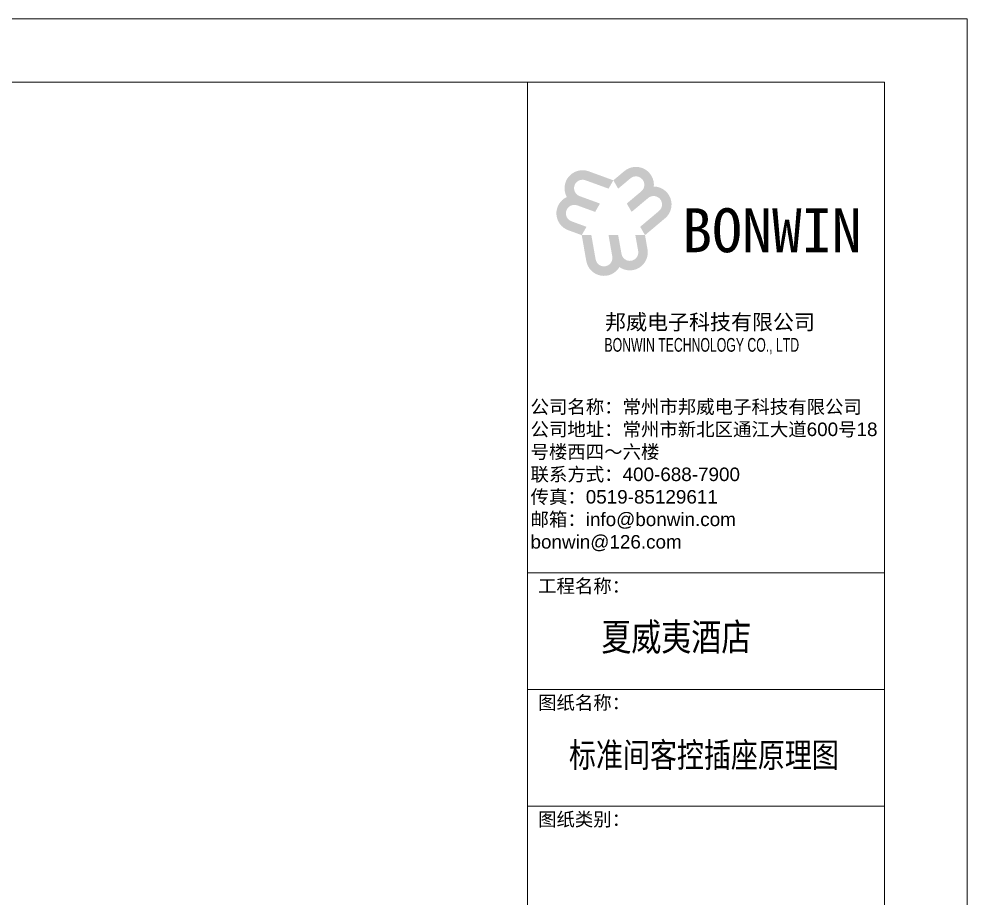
# Model space of a CAD drawing. Header units: millimetres. Extents: x 130143 to 328923, y 19139 to 134795.
# Drawn here: x 152337 to 166143, y 62990 to 75790 of the extents above; entities that cross this region are included whole.
import ezdxf

# ---------------------------------------------------------------- set-up
doc = ezdxf.new("R2010")
doc.units = ezdxf.units.MM
doc.header["$LTSCALE"] = 10
doc.layers.add('邦威智能化', color=7, linetype='Continuous', lineweight=18)
doc.styles.get("Standard").update_dxf_attribs({"font": 'arial.ttf'})
doc.styles.add('仿宋体', font='', dxfattribs={"width": 0.8})
doc.styles.get('仿宋体').set_extended_font_data('宋体')

# ---------------------------------------------------------------- blocks, each defined once
blk = doc.blocks.new('图框')
h = blk.add_hatch(color=5)
h.dxf.hatch_style = 1
h.paths.add_polyline_path([(36461, -1029), (36261, -1197), (36348, -1349), (36572, -1161, -1), (36770, -1397), (36505, -1620), (36593, -1772), (36894, -1519, -1), (37092, -1755), (36749, -2043), (36837, -2195), (37203, -1887, 0.696307), (36997, -1310, 0.6707)])
h.paths.add_polyline_path([(36837, -2195), (36661, -2195), (36712, -2483, -1), (36409, -2536), (36348, -2195), (36173, -2195), (36241, -2583, -1), (35938, -2636), (35860, -2195), (35685, -2195), (35768, -2666, 0.696307), (36371, -2776, 0.6707), (36882, -2453)])
h.paths.add_polyline_path([(35646, -1485, -1), (35752, -1196), (36173, -1349), (36261, -1197), (35811, -1033, 0.696307), (35414, -1501, 0.6707), (35439, -2105), (35685, -2195), (35772, -2043), (35498, -1943, -1), (35603, -1653), (35929, -1772), (36017, -1620)])
for p, q in [((34698, 590), (34698, -29110)), ((41198, -2583), (41198, -8983)), ((34698, -8340), (41198, -8340)), ((34698, -10463), (41198, -10463)), ((34698, -12587), (41198, -12587))]:
    blk.add_line(p, q)
for points in [[(-2302, 1740), (42698, 1740), (42698, -30260), (-2302, -30260)], [(-802, 590), (41198, 590), (41198, -29110), (-802, -29110)]]:
    blk.add_lwpolyline(points, close=True)
for s, p in [('工程名称：', (34890, -8704)), ('图纸名称：', (34890, -10827)), ('图纸类别：', (34890, -12950))]:
    blk.add_text(s, height=245.7).set_placement(p)
at = {"attachment_point": 1}
for s, width, insert, char_height in [('{\\fSimHei|b1|i0|c0|p49;\\C5;BONWIN}', 3084.57, (37514, -1706), 800), ('{\\fSimSun|b1|i0|c134|p2;邦威电子科技有限公司}', 5483.58, (36110, -3637), 280), ('{\\fﾷￂￋￎ_gb2312|b0|i0|c134|p49;\\W0.667;BONWIN TECHNOLOGY CO., LTD}', 5483.58, (36099, -4067), 250), ('{\\fSimSun|b0|i0|c134|p2;公司名称：常州市邦威电子科技有限公司\\P公司地址：常州市新北区通江大道}600{\\fSimSun|b0|i0|c134|p2;号}18{\\fSimSun|b0|i0|c134|p2;号楼西四～六楼\\P联系方式：}400-688-7900{\\fSimSun|b0|i0|c134|p2;\u3000\u3000\\P传真：}0519-85129611\\P{\\fSimSun|b0|i0|c134|p2;邮箱：}info@bonwin.com{\\fSimSun|b0|i0|c134|p2;\u3000\u3000}bonwin@126.com', 6387.17, (34753, -5197), 245.65)]:
    blk.add_mtext_dynamic_manual_height_columns(s, width=width, gutter_width=1228, heights=[0], dxfattribs=dict(at, insert=insert, char_height=char_height))

msp = doc.modelspace()

# ---------------------------------------------------------------- block references
at = {"layer": '邦威智能化', "xscale": 0.8000000000029104, "yscale": 0.7999999999992724, "zscale": 0.8}
msp.add_blockref('图框', (131984.48399, 74398.66925, 0), dxfattribs=at)

# ---------------------------------------------------------------- texts
at = {"layer": '邦威智能化', "attachment_point": 7, "style": '仿宋体'}
for s, insert, char_height, width in [('夏威夷酒店', (160818.52952, 66546.29651, 0), 400, 4650.6666667), ('标准间客控插座原理图', (160347.19223, 64853.43744, 0), 360, 7293.6)]:
    msp.add_mtext(s, dxfattribs=dict(at, insert=insert, char_height=char_height, width=width))

doc.saveas('drawing.dxf')
